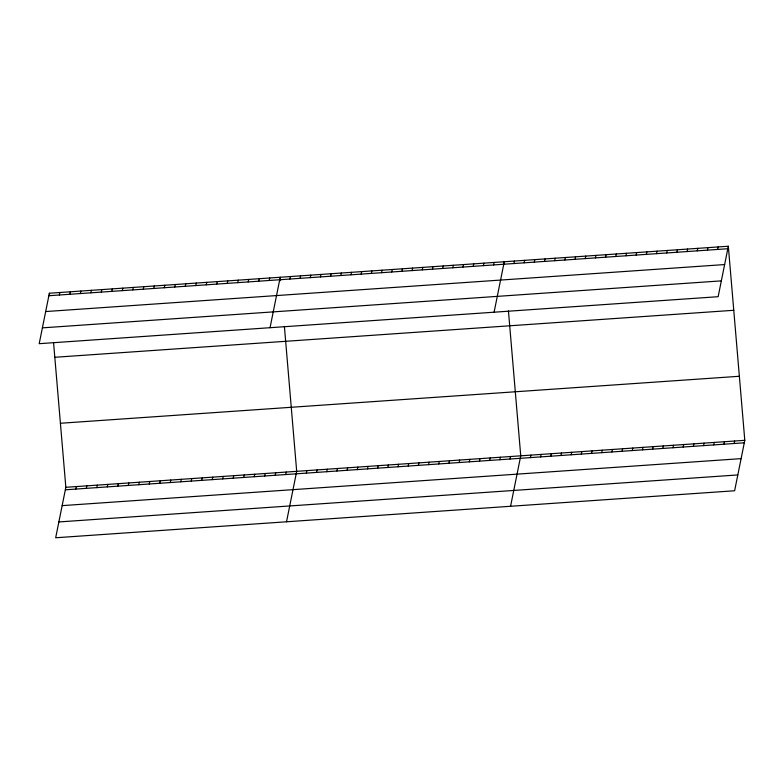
<?xml version="1.0" encoding="UTF-8"?>
<svg xmlns="http://www.w3.org/2000/svg" width="784" height="784" viewBox="0 0 784 784"><rect width="100%" height="100%" fill="white"/><g stroke="black" fill="none" stroke-linecap="round" stroke-linejoin="round"><path stroke-width="1.18" d="M49.372 293.236L39.2 343.686L718.154 296.695L728.326 246.235L49.372 293.236L49.568 295.519M59.359 295L59.868 292.51M69.854 294.274L70.354 291.775M80.35 293.549L80.85 291.05M90.846 292.824L91.346 290.325M101.332 292.089L101.842 289.6M53.547 342.412L65.846 487.305L55.674 537.765L734.628 490.764L744.8 440.314L728.326 246.235M111.828 291.364L112.328 288.875M75.832 489.079L76.342 486.58M122.324 290.639L122.823 288.149M86.328 488.354L86.828 485.855M132.81 289.913L133.319 287.424M96.824 487.619L97.324 485.129M143.305 289.188L143.805 286.699M107.32 486.893L107.82 484.404M153.801 288.463L154.301 285.974M117.806 486.168L118.315 483.679M164.297 287.738L164.797 285.239M128.302 485.443L128.801 482.954M174.783 287.013L175.293 284.514M138.797 484.718L139.297 482.229M185.279 286.287L185.779 283.788M149.283 483.993L149.793 481.503M195.775 285.552L196.274 283.063M159.779 483.267L160.279 480.768M206.261 284.827L206.77 282.338M170.275 482.542L170.775 480.043M216.756 284.102L217.256 281.613M180.771 481.817L181.271 479.318M227.252 283.377L227.752 280.888M191.257 481.082L191.766 478.593M237.738 282.652L238.248 280.162M201.753 480.357L202.252 477.868M248.234 281.926L248.734 279.437M212.248 479.632L212.748 477.142M258.73 281.201L259.23 278.712M222.734 478.906L223.244 476.417M269.226 280.476L269.725 277.977M233.23 478.181L233.73 475.692M270.049 327.702L280.221 277.252L280.505 280.682M243.726 477.456L244.226 474.967M289.904 279.045L290.403 276.546M254.212 476.731L254.722 474.242M300.086 278.34L300.586 275.841M264.708 476.006L265.208 473.507M310.268 277.634L310.768 275.135M275.204 475.28L275.703 472.781M320.45 276.928L320.95 274.439M285.699 474.555L286.199 472.056M330.632 276.223L331.142 273.734M286.523 521.781L296.695 471.331L284.396 326.428M340.824 275.517L341.324 273.028M306.377 473.115L306.877 470.625M351.007 274.812L351.506 272.322M316.56 472.419L317.059 469.92M361.189 274.106L361.689 271.617M326.742 471.713L327.242 469.214M371.371 273.4L371.871 270.911M336.924 471.008L337.424 468.509M381.553 272.695L382.063 270.206M347.106 470.302L347.616 467.803M391.745 271.989L392.245 269.5M357.298 469.596L357.798 467.097M401.927 271.284L402.427 268.794M367.48 468.891L367.98 466.402M412.11 270.588L412.609 268.089M377.663 468.185L378.162 465.696M422.292 269.882L422.801 267.383M387.845 467.48L388.354 464.99M432.484 269.177L432.984 266.678M398.027 466.774L398.537 464.285M442.666 268.471L443.166 265.972M408.219 466.068L408.719 463.579M452.848 267.765L453.348 265.266M418.401 465.363L418.901 462.874M463.03 267.06L463.53 264.571M428.583 464.657L429.083 462.168M473.213 266.354L473.722 263.865M438.766 463.952L439.275 461.462M483.405 265.649L483.904 263.159M448.958 463.246L449.457 460.757M493.587 264.943L494.087 262.454M459.14 462.55L459.64 460.051M494.096 312.199L504.269 261.748L504.465 264.032M469.322 461.845L469.822 459.346M513.951 263.532L514.451 261.043M479.504 461.139L480.004 458.64M524.133 262.826L524.643 260.337M489.686 460.433L490.196 457.934M534.325 262.121L534.825 259.631M499.878 459.728L500.378 457.229M544.508 261.415L545.007 258.926M510.061 459.022L510.56 456.533M554.69 260.709L555.19 258.22M510.57 506.278L520.743 455.827L508.444 310.925M564.872 260.014L565.382 257.515M530.425 457.611L530.935 455.122M575.054 259.308L575.564 256.809M540.607 456.905L541.117 454.416M585.246 258.602L585.746 256.103M550.799 456.2L551.299 453.711M595.428 257.897L595.928 255.398M560.981 455.494L561.481 453.005M605.611 257.191L606.11 254.702M571.164 454.789L571.663 452.299M615.793 256.486L616.302 253.996M581.346 454.083L581.855 451.594M625.985 255.78L626.485 253.291M591.538 453.377L592.038 450.888M636.167 255.074L636.667 252.585M601.72 452.672L602.22 450.183M646.349 254.369L646.849 251.88M611.902 451.976L612.402 449.477M656.531 253.663L657.031 251.174M622.084 451.27L622.584 448.771M666.714 252.958L667.223 250.468M632.267 450.565L632.776 448.066M676.906 252.252L677.405 249.763M642.459 449.859L642.958 447.36M687.088 251.546L687.588 249.057M652.641 449.154L653.141 446.664M697.27 250.841L697.77 248.352M662.823 448.448L663.323 445.959M707.452 250.145L707.962 247.646M673.005 447.742L673.515 445.253M717.634 249.439L718.144 246.94M683.187 447.037L683.697 444.548M693.379 446.331L693.879 443.842M703.562 445.626L704.061 443.136M713.744 444.92L714.244 442.431M723.926 444.214L724.436 441.725M734.118 443.509L734.618 441.02M48.873 295.725L727.826 248.734M45.678 311.552L724.632 264.561M42.395 327.859L721.349 280.868M54.811 357.279L733.765 310.288M60.407 423.262L739.361 376.271M65.846 487.305L744.8 440.314M65.346 489.804L744.3 442.803M62.152 505.631L741.105 458.63M58.869 521.938L737.822 474.937"/></g></svg>
